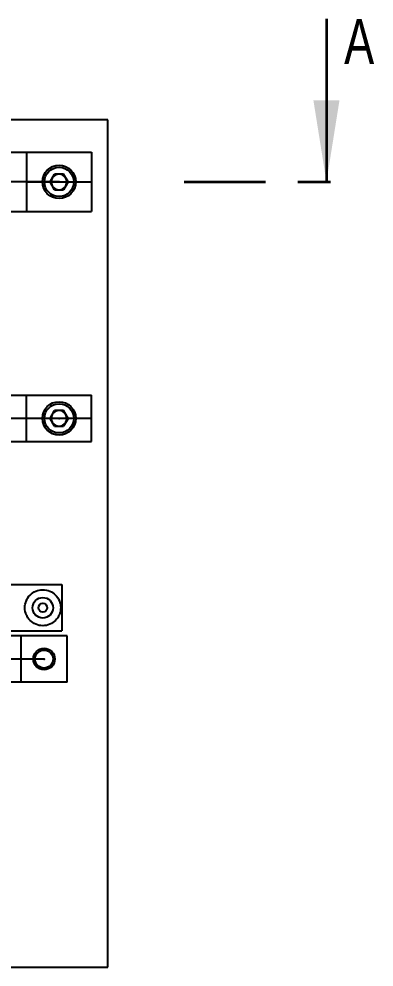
# Model space of a CAD drawing. Header units: inches. Extents: x -3.4 to 11, y -3.7 to 6.8.
# Drawn here: x 1.893 to 2.984, y 3.56 to 6.469 of the extents above; entities that cross this region are included whole.
import ezdxf

# ---------------------------------------------------------------- set-up
doc = ezdxf.new("R2010")
doc.units = ezdxf.units.IN
doc.header["$MEASUREMENT"] = 0
doc.header["$PDSIZE"] = -1
doc.linetypes.add('CENTERX2', pattern=[0.8, 0.5, -0.1, 0.1, -0.1])
doc.linetypes.add('PHANTOM', pattern=[0.5, 0.25, -0.05, 0.05, -0.05, 0.05, -0.05])
doc.styles.add('SLDTEXTSTYLE0', font='TXT', dxfattribs={"width": 0.75})

msp = doc.modelspace()

# ---------------------------------------------------------------- linework, layer by layer
at = {"color": 7, "linetype": 'Continuous', "lineweight": 35}
msp.add_line((2.8375, 6.4686), (2.8375, 5.9686), dxfattribs=at)
at = {"color": 7, "linetype": 'Continuous', "lineweight": 25}
for p, q in [((2.1662, 6.1595), (1.4775, 6.1595)), ((2.1662, 3.5595), (2.1662, 6.1595)), ((1.8162, 6.0595), (1.9162, 6.0595)), ((1.9162, 6.0595), (1.9162, 5.8777)), ((1.9162, 6.0595), (2.1162, 6.0595)), ((2.1162, 6.0595), (2.1162, 5.8777)), ((1.9885, 5.9686), (2.0024, 5.9926)), ((2.0024, 5.9446), (1.9885, 5.9686)), ((2.0301, 5.9926), (2.0024, 5.9926)), ((2.0439, 5.9686), (2.0301, 5.9926)), ((2.0439, 5.9686), (2.0301, 5.9446)), ((2.0024, 5.9446), (2.0301, 5.9446)), ((1.8162, 5.8777), (1.9162, 5.8777)), ((1.9162, 5.8777), (2.1162, 5.8777)), ((1.8162, 5.314), (1.9162, 5.314)), ((1.9162, 5.1723), (1.9162, 5.314)), ((1.9162, 5.314), (2.1162, 5.314)), ((2.1162, 5.1723), (2.1162, 5.314)), ((1.9885, 5.2431), (2.0024, 5.2671)), ((2.0301, 5.2671), (2.0024, 5.2671)), ((2.0439, 5.2431), (2.0301, 5.2671)), ((2.0024, 5.2191), (1.9885, 5.2431)), ((2.0439, 5.2431), (2.0301, 5.2191)), ((2.0024, 5.2191), (2.0301, 5.2191)), ((1.8162, 5.1723), (1.9162, 5.1723)), ((1.9162, 5.1723), (2.1162, 5.1723)), ((1.7489, 4.7329), (2.0245, 4.7329)), ((2.0245, 4.7329), (2.0245, 4.5912)), ((1.7489, 4.5912), (2.0245, 4.5912)), ((1.8993, 4.5754), (1.7993, 4.5754)), ((1.8993, 4.4337), (1.8993, 4.5754)), ((2.041, 4.5754), (1.8993, 4.5754)), ((2.041, 4.4337), (2.041, 4.5754)), ((1.8993, 4.4337), (1.7993, 4.4337)), ((2.041, 4.4337), (1.8993, 4.4337)), ((0.5662, 3.5595), (2.1662, 3.5595))]:
    msp.add_line(p, q, dxfattribs=at)
at = {"color": 7, "linetype": 'CENTERX2'}
for p, q in [((2.0162, 5.9686), (0.7162, 5.9686)), ((1.9162, 5.9686), (2.1162, 5.9686)), ((2.0162, 5.2431), (0.7162, 5.2431)), ((2.1162, 5.2431), (2.0162, 5.2431)), ((1.9702, 4.5046), (0.7623, 4.5046))]:
    msp.add_line(p, q, dxfattribs=at)
at = {"color": 7, "linetype": 'PHANTOM', "lineweight": 35}
msp.add_line((2.4, 5.9686), (2.9, 5.9686), dxfattribs=at)
at = {"color": 7, "linetype": 'Continuous', "lineweight": 25}
for centre, radius in [((2.0162, 5.9686), 0.0512), ((2.0162, 5.9686), 0.0449), ((2.0162, 5.2431), 0.0512), ((2.0162, 5.2431), 0.0449), ((1.9662, 4.662), 0.0136), ((1.9702, 4.5046), 0.0331), ((1.9702, 4.5046), 0.0276)]:
    msp.add_circle(centre, radius, dxfattribs=at)
at = {"color": 7, "linetype": 'CENTERX2'}
msp.add_circle((1.9662, 4.662), 0.0551, dxfattribs=at)
at = {"color": 7, "linetype": 'Continuous'}
msp.add_circle((1.9662, 4.662), 0.0315, dxfattribs=at)
at = {"color": 7, "linetype": 'Continuous', "lineweight": 25}
for centre, start, end in [((2.0162, 5.9686), 150, 210), ((2.0162, 5.9686), 90, 150), ((2.0162, 5.9686), 30, 90), ((2.0162, 5.9686), 330, 30), ((2.0162, 5.9686), 210, 270), ((2.0162, 5.9686), 270, 330), ((2.0162, 5.2431), 90, 150), ((2.0162, 5.2431), 30, 90), ((2.0162, 5.2431), 150, 210), ((2.0162, 5.2431), 330, 30), ((2.0162, 5.2431), 210, 270), ((2.0162, 5.2431), 270, 330)]:
    msp.add_arc(centre, 0.024, start, end, dxfattribs=at)
at = {"color": 7, "linetype": 'Continuous'}
for p in [(2.0162, 5.9686), (2.0162, 5.9686), (2.0162, 5.2431), (2.0162, 5.2431), (1.9702, 4.5046)]:
    msp.add_point(p, dxfattribs=at)
at = {"color": 7, "linetype": 'Continuous', "lineweight": 35}
msp.add_solid([(2.8375, 5.9686), (2.8775, 6.2186), (2.7975, 6.2186)], dxfattribs=at)

# ---------------------------------------------------------------- texts
at = {"color": 7, "linetype": 'Continuous', "insert": (2.8919, 6.4686), "char_height": 0.1378, "attachment_point": 1, "style": 'SLDTEXTSTYLE0'}
msp.add_mtext('A', dxfattribs=at)

doc.saveas('drawing.dxf')
